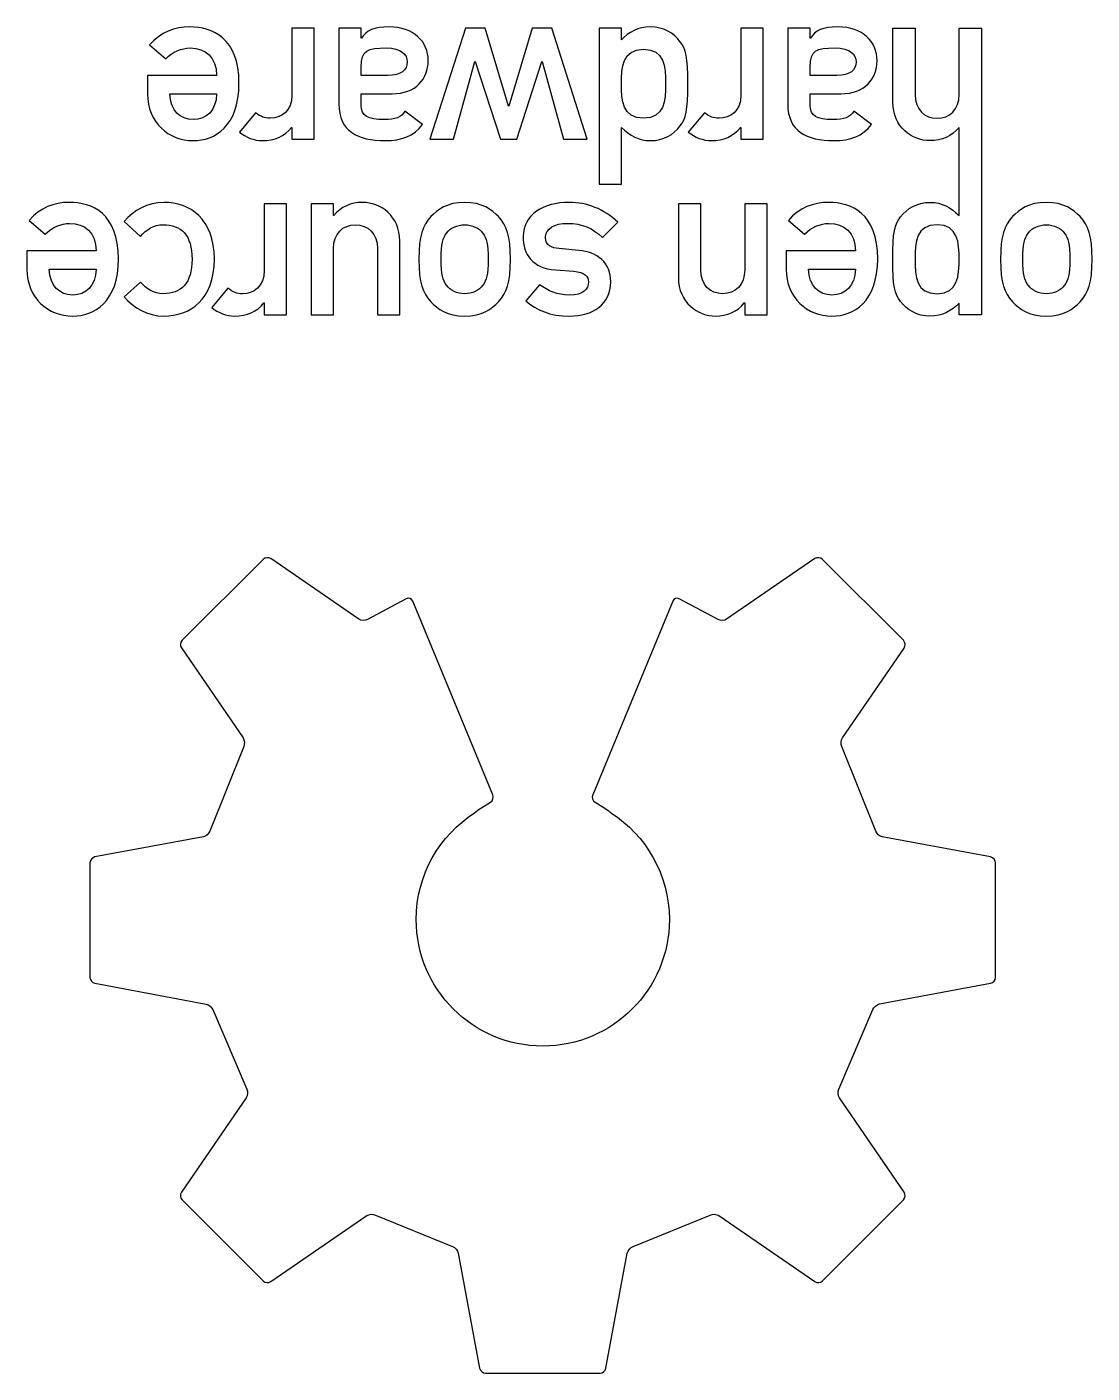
# Model space of a CAD drawing. Extents: x 10 to 227, y 10 to 289.
# Drawn here: x 46.43 to 61.57, y 147.14 to 166.28 of the extents above; entities that cross this region are included whole.
import ezdxf

# ---------------------------------------------------------------- set-up
doc = ezdxf.new("R2010")
doc.units = 0
doc.layers.add('Layer_1', color=7, linetype='CONTINUOUS')

msp = doc.modelspace()

# ---------------------------------------------------------------- linework, layer by layer
at = {"layer": 'Layer_1', "color": 3}
for p, q in [((50.513016, 166.263004), (50.195416, 166.263004)), ((50.195416, 166.263004), (50.195416, 165.312833)), ((50.512914, 164.683784), (50.513016, 166.263004)), ((51.179887, 166.263004), (50.862108, 166.263004)), ((50.862108, 166.263004), (50.862108, 165.185207)), ((51.179895, 166.263004), (51.179887, 166.263004)), ((51.179895, 166.1228), (51.179895, 166.263004)), ((52.662264, 166.263001), (52.157759, 164.683784)), ((52.942749, 166.263001), (52.662264, 166.263001)), ((53.272929, 165.157153), (52.942749, 166.263001)), ((53.609354, 166.263001), (53.279174, 165.157153)), ((53.889663, 166.263001), (53.609354, 166.263001)), ((54.394256, 164.683784), (53.889663, 166.263001)), ((54.881961, 166.263004), (54.564268, 166.263004)), ((54.564268, 166.263004), (54.564268, 164.045063)), ((54.881961, 166.097908), (54.881961, 166.263004)), ((56.897607, 166.263004), (56.579915, 166.263004)), ((56.579915, 166.263004), (56.579915, 165.312833)), ((56.8976, 164.683784), (56.897607, 166.263004)), ((57.564385, 166.263004), (57.246607, 166.263004)), ((57.246607, 166.263004), (57.246607, 165.185207)), ((57.564393, 166.1228), (57.564385, 166.263004)), ((58.740933, 165.213178), (58.740933, 166.263004)), ((58.740933, 166.263004), (59.058626, 166.263004)), ((59.058626, 166.263004), (59.058626, 165.322333)), ((59.684682, 165.322333), (59.684682, 166.263004)), ((59.684682, 166.263004), (60.002827, 166.263004)), ((60.002827, 166.263004), (60.002827, 162.189315)), ((48.171065, 166.026231), (48.401587, 165.829914)), ((51.186129, 166.1228), (51.179895, 166.1228)), ((57.570628, 166.1228), (57.564393, 166.1228)), ((52.494271, 164.683784), (52.796218, 165.789544)), ((52.796218, 165.789544), (52.802638, 165.789544)), ((52.802638, 165.789544), (53.160788, 164.683784)), ((53.391315, 164.683784), (53.749465, 165.789544)), ((53.749465, 165.789544), (53.755709, 165.789544)), ((53.755709, 165.789544), (54.05792, 164.683784)), ((48.140015, 165.59332), (48.140015, 165.331475)), ((49.124135, 165.59332), (48.140015, 165.59332)), ((51.179887, 165.593141), (51.179887, 165.708453)), ((51.559849, 165.593141), (51.179887, 165.593141)), ((57.564385, 165.593141), (57.564385, 165.708453)), ((57.944347, 165.593141), (57.564385, 165.593141)), ((48.457615, 165.331569), (49.124135, 165.331569)), ((51.179972, 165.16648), (51.179972, 165.331569)), ((51.179972, 165.331569), (51.619212, 165.331569)), ((57.564385, 165.16648), (57.564385, 165.331569)), ((57.564385, 165.331569), (58.003632, 165.331569)), ((49.678336, 165.060668), (49.447805, 164.786517)), ((52.052123, 164.895579), (51.802865, 165.08556)), ((53.279174, 165.157153), (53.272929, 165.157153)), ((56.062748, 165.060668), (55.832303, 164.786517)), ((58.436544, 164.895579), (58.187363, 165.08556)), ((50.18908, 164.851951), (50.195315, 164.851951)), ((50.195315, 164.851951), (50.195315, 164.683784)), ((54.881961, 164.045063), (54.881961, 164.851951)), ((56.573672, 164.851951), (56.579907, 164.851951)), ((56.579907, 164.851951), (56.579907, 164.683784)), ((59.683903, 163.600368), (59.684682, 164.851951)), ((50.195315, 164.683784), (50.512914, 164.683784)), ((52.157759, 164.683784), (52.494271, 164.683784)), ((53.160788, 164.683784), (53.391315, 164.683784)), ((54.05792, 164.683784), (54.394256, 164.683784)), ((56.579907, 164.683784), (56.8976, 164.683784)), ((54.564268, 164.045063), (54.881961, 164.045063)), ((50.119508, 163.768449), (49.80173, 163.768449)), ((49.80173, 163.768449), (49.80173, 162.81845)), ((50.119586, 162.189245), (50.119508, 163.768449)), ((50.785506, 163.768621), (50.467907, 163.768621)), ((50.467907, 163.768621), (50.467907, 162.189229)), ((50.785506, 163.600274), (50.785506, 163.768621)), ((56.008833, 163.768449), (55.69114, 163.768449)), ((55.69114, 163.768449), (55.69114, 162.718803)), ((56.008833, 162.82795), (56.008833, 163.768449)), ((56.952668, 163.768449), (56.634976, 163.768449)), ((56.634976, 163.768449), (56.634976, 162.82795)), ((56.952567, 162.189229), (56.952668, 163.768449)), ((46.457009, 163.531762), (46.68754, 163.335624)), ((47.808692, 163.513206), (48.042301, 163.304489)), ((50.791741, 163.600274), (50.785506, 163.600274)), ((54.610974, 163.285824), (54.83209, 163.503791)), ((57.254961, 163.531762), (57.485492, 163.335624)), ((46.425789, 163.098851), (46.425789, 162.837185)), ((47.41008, 163.098851), (46.425789, 163.098851)), ((50.785506, 162.189229), (50.785506, 163.1299)), ((51.411657, 163.1299), (51.411657, 162.189229)), ((51.729256, 162.189229), (51.729334, 163.239047)), ((54.27464, 163.105195), (53.994239, 163.130056)), ((57.223826, 163.098851), (57.223826, 162.837185)), ((58.208125, 163.098851), (57.223826, 163.098851)), ((46.743567, 162.837279), (47.41008, 162.837279)), ((53.941204, 162.827864), (54.20287, 162.809316)), ((57.541519, 162.837279), (58.208125, 162.837279)), ((48.042301, 162.653361), (47.808692, 162.444652)), ((49.284649, 162.566129), (49.054118, 162.291978)), ((53.71683, 162.616077), (53.520692, 162.385726)), ((49.795573, 162.357412), (49.801808, 162.357412)), ((49.801808, 162.357412), (49.801808, 162.189245)), ((56.628639, 162.357396), (56.634874, 162.357396)), ((56.634874, 162.357396), (56.634874, 162.189229)), ((59.683903, 162.189315), (59.683903, 162.354404)), ((49.801808, 162.189245), (50.119586, 162.189245)), ((50.467907, 162.189229), (50.785506, 162.189229)), ((51.411657, 162.189229), (51.729256, 162.189229)), ((56.634874, 162.189229), (56.952567, 162.189229)), ((60.002827, 162.189315), (59.683903, 162.189315)), ((49.784436, 158.712094), (48.633448, 157.561294)), ((51.14793, 157.861261), (49.893617, 158.722124)), ((57.631244, 158.722046), (56.377033, 157.861183)), ((58.891515, 157.561095), (57.740527, 158.711896)), ((51.821242, 158.152409), (51.268175, 157.857061)), ((53.052551, 155.363056), (51.912142, 158.118899)), ((55.612761, 158.118798), (54.472257, 155.363056)), ((56.256788, 157.856983), (55.703661, 158.152308)), ((48.623418, 157.451908), (49.499666, 156.175092)), ((58.02539, 156.174905), (58.901545, 157.451732)), ((49.508666, 156.052239), (49.027104, 154.849298)), ((58.497852, 154.849126), (58.01629, 156.052067)), ((52.880624, 155.175312), (53.019051, 155.260032)), ((54.505757, 155.260032), (54.644185, 155.175312)), ((48.935624, 154.768238), (47.393111, 154.48119)), ((60.131955, 154.481008), (58.589442, 154.768056)), ((47.322961, 154.39672), (47.322773, 152.769174)), ((60.202199, 152.768983), (60.202105, 154.396538)), ((47.392824, 152.684471), (48.974197, 152.3904)), ((58.55077, 152.390442), (60.132049, 152.684513)), ((49.067797, 152.30985), (49.552529, 151.17897)), ((57.972344, 151.179012), (58.45718, 152.309892)), ((49.544729, 151.056708), (48.623365, 149.713799)), ((58.901612, 149.713841), (57.980144, 151.056751)), ((48.633395, 149.604515), (49.784195, 148.453714)), ((57.740688, 148.453756), (58.891582, 149.604558)), ((49.893376, 148.443564), (51.259847, 149.381289)), ((51.382686, 149.390189), (52.47903, 148.941461)), ((55.045835, 148.941461), (56.142185, 149.390218)), ((56.265024, 149.381318), (57.631404, 148.443606)), ((52.55984, 148.848911), (52.864303, 147.21328)), ((54.660656, 147.21328), (54.965025, 148.848911)), ((52.948683, 147.14315), (54.576356, 147.14315))]:
    msp.add_line(p, q, dxfattribs=at)
for points in [[(48.741008, 166.281646), (48.529213, 166.281646), (48.326832, 166.206907), (48.171065, 166.026231)], [(49.441913, 165.477836), (49.441913, 166.125793), (49.065029, 166.281646), (48.741008, 166.281646)], [(51.575592, 166.281732), (51.360718, 166.281732), (51.251571, 166.231932), (51.186129, 166.1228)], [(52.133222, 165.798865), (52.133222, 166.073023), (51.927584, 166.281732), (51.575592, 166.281732)], [(55.290065, 166.281732), (55.128055, 166.281732), (54.981616, 166.206837), (54.881961, 166.097908)], [(55.713656, 166.076102), (55.62333, 166.194484), (55.483219, 166.281732), (55.290065, 166.281732)], [(57.960005, 166.281732), (57.745045, 166.281732), (57.635984, 166.231932), (57.570628, 166.1228)], [(58.517549, 165.798865), (58.517549, 166.073023), (58.311996, 166.281732), (57.960005, 166.281732)], [(48.401587, 165.829914), (48.495086, 165.926662), (48.625961, 165.982603), (48.747251, 165.982603)], [(48.747251, 165.982603), (48.965374, 165.982603), (49.124135, 165.851728), (49.124135, 165.59332)], [(51.179887, 165.708453), (51.179887, 165.954633), (51.270213, 165.982603), (51.534957, 165.982603)], [(51.534957, 165.982603), (51.74983, 165.982603), (51.834, 165.889105), (51.834, 165.783301)], [(54.881961, 165.471945), (54.881961, 165.702467), (54.897548, 165.963954), (55.193497, 165.963954)], [(55.193497, 165.963954), (55.49254, 165.963954), (55.508111, 165.717945), (55.508111, 165.471945)], [(55.825796, 165.471945), (55.825796, 165.861228), (55.800935, 165.963954), (55.713656, 166.076102)], [(57.564385, 165.708453), (57.564385, 165.954633), (57.654719, 165.982603), (57.919455, 165.982603)], [(57.919455, 165.982603), (58.134414, 165.982603), (58.218592, 165.889105), (58.218592, 165.783301)], [(51.834, 165.783301), (51.834, 165.667989), (51.746752, 165.593141), (51.559849, 165.593141)], [(51.619212, 165.331569), (51.958633, 165.331569), (52.133222, 165.546614), (52.133222, 165.798865)], [(58.218592, 165.783301), (58.218592, 165.667989), (58.131336, 165.593141), (57.944347, 165.593141)], [(58.003632, 165.331569), (58.343131, 165.331569), (58.517549, 165.546614), (58.517549, 165.798865)], [(48.790879, 164.664963), (49.096164, 164.664963), (49.441913, 164.864265), (49.441913, 165.477836)], [(55.193497, 164.982655), (54.897532, 164.982655), (54.881961, 165.244492), (54.881961, 165.471945)], [(55.508111, 165.471945), (55.508111, 165.228835), (55.492524, 164.982655), (55.193497, 164.982655)], [(55.713656, 164.870687), (55.800904, 164.982655), (55.825796, 165.085381), (55.825796, 165.471945)], [(48.140015, 165.331475), (48.140015, 164.923456), (48.442051, 164.664963), (48.790879, 164.664963)], [(48.790879, 164.96392), (48.603976, 164.96392), (48.46685, 165.091717), (48.457615, 165.331569)], [(49.124135, 165.331569), (49.1179, 165.091717), (48.977781, 164.96392), (48.790879, 164.96392)], [(50.195416, 165.312833), (50.195416, 165.082482), (50.042898, 164.982655), (49.887045, 164.982655)], [(50.862108, 165.185207), (50.862108, 164.795924), (51.130102, 164.665048), (51.519386, 164.665048)], [(51.503993, 164.96392), (51.276549, 164.96392), (51.179972, 165.017071), (51.179972, 165.16648)], [(56.579915, 165.312833), (56.579915, 165.082482), (56.427225, 164.982655), (56.271457, 164.982655)], [(57.246607, 165.185207), (57.246607, 164.795924), (57.514515, 164.665048), (57.903892, 164.665048)], [(57.88832, 164.96392), (57.660962, 164.96392), (57.564385, 165.017071), (57.564385, 165.16648)], [(59.267342, 164.665048), (59.021248, 164.665048), (58.740933, 164.85503), (58.740933, 165.213178)], [(59.058626, 165.322333), (59.058626, 165.107281), (59.19258, 164.982741), (59.370161, 164.982741)], [(59.370161, 164.982741), (59.550814, 164.982741), (59.684682, 165.107281), (59.684682, 165.322333)], [(49.887045, 164.982655), (49.805954, 164.982655), (49.753091, 165.004477), (49.678336, 165.060668)], [(51.802865, 165.08556), (51.74683, 164.995226), (51.669082, 164.96392), (51.503993, 164.96392)], [(56.271457, 164.982655), (56.190452, 164.982655), (56.137503, 165.004477), (56.062748, 165.060668)], [(58.187363, 165.08556), (58.131328, 164.995226), (58.053409, 164.96392), (57.88832, 164.96392)], [(49.447805, 164.786517), (49.544382, 164.711778), (49.650365, 164.665048), (49.777983, 164.665048)], [(49.777983, 164.665048), (49.94615, 164.665048), (50.089433, 164.727396), (50.18908, 164.851951)], [(51.519386, 164.665048), (51.756073, 164.665048), (51.930662, 164.72724), (52.052123, 164.895579)], [(54.881961, 164.851951), (55.000351, 164.739811), (55.128055, 164.665048), (55.290065, 164.665048)], [(55.290065, 164.665048), (55.483219, 164.665048), (55.62333, 164.752125), (55.713656, 164.870687)], [(55.832303, 164.786517), (55.92888, 164.711778), (56.034692, 164.665048), (56.162489, 164.665048)], [(56.162489, 164.665048), (56.330656, 164.665048), (56.474017, 164.727396), (56.573672, 164.851951)], [(57.903892, 164.665048), (58.140665, 164.665048), (58.315075, 164.72724), (58.436544, 164.895579)], [(59.684682, 164.851951), (59.578785, 164.727412), (59.43551, 164.665048), (59.267342, 164.665048)], [(47.026953, 163.787177), (46.815158, 163.787177), (46.612606, 163.712438), (46.457009, 163.531762)], [(47.727858, 162.983546), (47.727858, 163.631324), (47.350982, 163.787177), (47.026953, 163.787177)], [(48.375557, 163.787177), (48.135706, 163.787177), (47.945545, 163.671873), (47.808692, 163.513206)], [(49.09194, 162.980289), (49.09194, 163.556826), (48.739948, 163.787177), (48.375557, 163.787177)], [(51.19976, 163.787177), (51.03485, 163.787177), (50.891396, 163.724829), (50.791741, 163.600274)], [(51.729334, 163.239047), (51.729334, 163.597196), (51.44894, 163.787177), (51.19976, 163.787177)], [(52.65162, 163.787177), (52.40544, 163.787177), (52.259079, 163.681373), (52.171831, 163.584797)], [(53.131237, 163.584797), (53.043982, 163.681373), (52.897628, 163.787177), (52.65162, 163.787177)], [(54.137428, 163.787271), (53.769873, 163.787271), (53.483315, 163.609775), (53.483315, 163.301325)], [(54.83209, 163.503791), (54.629624, 163.693773), (54.392851, 163.787271), (54.137428, 163.787271)], [(57.824998, 163.787177), (57.61311, 163.787177), (57.410729, 163.712438), (57.254961, 163.531762)], [(58.52581, 162.983546), (58.52581, 163.631324), (58.148934, 163.787177), (57.824998, 163.787177)], [(58.852122, 163.581632), (58.942448, 163.700015), (59.082739, 163.787271), (59.275798, 163.787271)], [(59.275798, 163.787271), (59.437809, 163.787271), (59.56552, 163.712531), (59.683903, 163.600368)], [(60.923796, 163.787177), (60.677788, 163.787177), (60.531341, 163.681373), (60.444093, 163.584797)], [(61.403585, 163.584797), (61.316337, 163.681373), (61.16989, 163.787177), (60.923796, 163.787177)], [(46.68754, 163.335624), (46.781038, 163.432201), (46.911734, 163.488313), (47.033203, 163.488313)], [(47.033203, 163.488313), (47.251327, 163.488313), (47.41008, 163.357438), (47.41008, 163.098851)], [(48.042301, 163.304489), (48.120158, 163.401058), (48.232282, 163.469578), (48.362979, 163.469578)], [(48.362979, 163.469578), (48.621472, 163.469578), (48.774255, 163.323045), (48.774255, 162.980289)], [(50.785506, 163.1299), (50.785506, 163.344773), (50.91946, 163.469492), (51.097128, 163.469492)], [(51.097128, 163.469492), (51.277702, 163.469492), (51.411657, 163.344773), (51.411657, 163.1299)], [(52.171831, 163.584797), (52.05037, 163.450842), (52.000585, 163.319881), (52.000585, 162.97739)], [(52.39622, 163.354313), (52.442903, 163.419778), (52.542574, 163.469617), (52.651635, 163.469617)], [(52.651635, 163.469617), (52.760526, 163.469617), (52.860352, 163.419817), (52.906879, 163.354313)], [(53.302655, 162.97739), (53.302655, 163.319967), (53.252698, 163.450842), (53.131237, 163.584797)], [(53.801093, 163.285824), (53.801093, 163.419778), (53.932055, 163.488212), (54.112629, 163.488212)], [(54.112629, 163.488212), (54.324424, 163.488212), (54.473942, 163.419863), (54.610974, 163.285824)], [(57.485492, 163.335624), (57.578896, 163.432201), (57.709686, 163.488313), (57.831155, 163.488313)], [(57.831155, 163.488313), (58.049279, 163.488313), (58.208125, 163.357438), (58.208125, 163.098851)], [(58.740068, 162.980554), (58.740068, 163.366759), (58.764929, 163.469664), (58.852122, 163.581632)], [(59.372375, 163.469578), (59.073324, 163.469578), (59.057761, 163.22339), (59.057761, 162.980468)], [(59.683903, 162.980468), (59.683903, 163.207912), (59.668316, 163.469578), (59.372375, 163.469578)], [(60.444093, 163.584797), (60.322632, 163.450842), (60.272761, 163.319881), (60.272761, 162.97739)], [(60.668396, 163.354313), (60.715157, 163.419778), (60.814843, 163.469617), (60.923819, 163.469617)], [(60.923819, 163.469617), (61.032881, 163.469617), (61.132536, 163.419817), (61.179235, 163.354313)], [(61.574831, 162.97739), (61.574831, 163.319967), (61.525031, 163.450842), (61.403585, 163.584797)], [(52.318364, 162.980507), (52.318364, 163.207951), (52.336912, 163.270135), (52.39622, 163.354313)], [(52.906879, 163.354313), (52.966187, 163.270135), (52.984892, 163.207951), (52.984892, 162.977429)], [(53.483315, 163.301325), (53.483315, 163.04916), (53.614019, 162.849678), (53.941204, 162.827864)], [(53.994239, 163.130056), (53.885091, 163.13933), (53.801093, 163.173699), (53.801093, 163.285824)], [(60.59054, 162.980507), (60.59054, 163.207951), (60.609166, 163.270135), (60.668396, 163.354313)], [(61.179235, 163.354313), (61.238465, 163.270135), (61.257169, 163.207951), (61.257169, 162.977429)], [(54.729365, 162.656626), (54.729365, 162.927527), (54.536212, 163.083381), (54.27464, 163.105195)], [(47.076823, 162.170493), (47.382288, 162.170493), (47.727858, 162.369975), (47.727858, 162.983546)], [(48.774255, 162.980289), (48.774255, 162.634633), (48.621566, 162.488272), (48.362979, 162.488272)], [(48.375557, 162.170493), (48.739948, 162.170493), (49.09194, 162.401024), (49.09194, 162.980289)], [(52.000585, 162.97739), (52.000585, 162.637797), (52.050385, 162.507007), (52.171831, 162.373053)], [(52.39622, 162.603623), (52.336912, 162.687613), (52.318364, 162.749976), (52.318364, 162.980507)], [(52.984892, 162.977429), (52.984892, 162.749976), (52.966187, 162.687613), (52.906879, 162.603623)], [(53.131237, 162.373053), (53.252698, 162.507093), (53.302655, 162.637797), (53.302655, 162.97739)], [(57.874775, 162.170493), (58.180154, 162.170493), (58.52581, 162.369975), (58.52581, 162.983546)], [(58.852122, 162.376217), (58.76496, 162.488365), (58.740068, 162.591091), (58.740068, 162.980554)], [(59.057761, 162.980468), (59.057761, 162.73428), (59.073347, 162.488272), (59.372375, 162.488272)], [(59.372375, 162.488272), (59.668246, 162.488272), (59.683903, 162.749937), (59.683903, 162.980468)], [(60.272761, 162.97739), (60.272761, 162.637797), (60.32264, 162.507007), (60.444093, 162.373053)], [(60.668396, 162.603623), (60.609166, 162.687613), (60.59054, 162.749976), (60.59054, 162.980507)], [(61.257169, 162.977429), (61.257169, 162.749976), (61.238465, 162.687613), (61.179235, 162.603623)], [(61.403585, 162.373053), (61.525046, 162.507093), (61.574831, 162.637797), (61.574831, 162.97739)], [(46.425789, 162.837185), (46.425789, 162.428995), (46.728175, 162.170493), (47.076823, 162.170493)], [(47.076823, 162.46963), (46.889921, 162.46963), (46.752982, 162.597248), (46.743567, 162.837279)], [(47.41008, 162.837279), (47.403845, 162.597248), (47.263726, 162.46963), (47.076823, 162.46963)], [(49.80173, 162.81845), (49.80173, 162.587927), (49.649219, 162.488272), (49.493366, 162.488272)], [(54.20287, 162.809316), (54.361716, 162.796768), (54.411493, 162.728217), (54.411493, 162.659705)], [(55.69114, 162.718803), (55.69114, 162.360475), (55.971448, 162.170493), (56.217542, 162.170493)], [(56.320361, 162.488365), (56.142787, 162.488365), (56.008833, 162.612905), (56.008833, 162.82795)], [(56.634976, 162.82795), (56.634976, 162.612905), (56.501022, 162.488365), (56.320361, 162.488365)], [(57.223826, 162.837185), (57.223826, 162.428995), (57.525948, 162.170493), (57.874775, 162.170493)], [(57.874775, 162.46963), (57.687872, 162.46963), (57.55084, 162.597248), (57.541519, 162.837279)], [(58.208125, 162.837279), (58.20189, 162.597248), (58.061678, 162.46963), (57.874775, 162.46963)], [(48.362979, 162.488272), (48.232282, 162.488272), (48.120049, 162.556776), (48.042301, 162.653361)], [(49.493366, 162.488272), (49.412275, 162.488272), (49.359412, 162.510094), (49.284649, 162.566129)], [(52.651635, 162.488311), (52.542574, 162.488311), (52.442919, 162.538111), (52.39622, 162.603623)], [(52.906879, 162.603623), (52.860352, 162.538158), (52.760526, 162.488311), (52.651635, 162.488311)], [(54.1406, 162.469723), (53.969175, 162.469723), (53.841378, 162.529032), (53.71683, 162.616077)], [(54.411493, 162.659705), (54.411493, 162.550814), (54.342988, 162.469723), (54.1406, 162.469723)], [(54.140686, 162.170681), (54.473942, 162.170681), (54.729365, 162.335769), (54.729365, 162.656626)], [(60.923819, 162.488311), (60.814843, 162.488311), (60.715188, 162.538111), (60.668396, 162.603623)], [(61.179235, 162.603623), (61.132552, 162.538158), (61.032881, 162.488311), (60.923819, 162.488311)], [(47.808692, 162.444652), (47.945639, 162.285712), (48.135791, 162.170493), (48.375557, 162.170493)], [(49.384304, 162.170509), (49.552471, 162.170509), (49.695926, 162.232857), (49.795573, 162.357412)], [(52.171831, 162.373053), (52.259079, 162.276477), (52.40544, 162.170493), (52.65162, 162.170493)], [(52.65162, 162.170493), (52.897628, 162.170493), (53.043982, 162.276477), (53.131237, 162.373053)], [(53.520692, 162.385726), (53.67646, 162.25485), (53.863277, 162.170681), (54.140686, 162.170681)], [(56.217542, 162.170493), (56.385717, 162.170493), (56.529078, 162.232841), (56.628639, 162.357396)], [(59.275798, 162.170587), (59.082739, 162.170587), (58.942448, 162.257835), (58.852122, 162.376217)], [(59.683903, 162.354404), (59.584162, 162.245342), (59.437809, 162.170587), (59.275798, 162.170587)], [(60.444093, 162.373053), (60.531341, 162.276477), (60.677788, 162.170493), (60.923796, 162.170493)], [(60.923796, 162.170493), (61.16989, 162.170493), (61.316337, 162.276477), (61.403585, 162.373053)], [(49.054118, 162.291978), (49.150874, 162.217239), (49.256507, 162.170509), (49.384304, 162.170509)], [(49.893617, 158.722124), (49.861307, 158.744114), (49.812047, 158.739604), (49.784436, 158.712094)], [(57.740527, 158.711896), (57.712837, 158.739526), (57.663647, 158.744026), (57.631244, 158.722046)], [(51.912142, 158.118899), (51.897142, 158.155119), (51.856312, 158.170129), (51.821242, 158.152409)], [(55.703661, 158.152308), (55.668621, 158.170208), (55.627791, 158.154908), (55.612761, 158.118798)], [(51.268175, 157.857061), (51.234335, 157.837371), (51.180245, 157.838991), (51.14793, 157.861261)], [(56.377033, 157.861183), (56.344723, 157.839013), (56.290563, 157.837303), (56.256788, 157.856983)], [(48.633448, 157.561294), (48.605668, 157.533504), (48.601138, 157.484234), (48.623418, 157.451908)], [(58.901545, 157.451732), (58.923705, 157.484042), (58.919185, 157.533302), (58.891515, 157.561095)], [(49.499666, 156.175092), (49.521826, 156.142782), (49.525916, 156.087552), (49.508666, 156.052239)], [(58.01629, 156.052067), (57.99907, 156.087357), (58.00308, 156.142587), (58.02539, 156.174905)], [(53.019051, 155.260032), (53.052301, 155.280482), (53.067551, 155.326762), (53.052551, 155.363056)], [(54.472257, 155.363056), (54.457177, 155.326746), (54.472257, 155.280546), (54.505757, 155.260032)], [(51.962609, 153.592073), (51.962609, 154.229085), (52.293811, 154.788468), (52.793264, 155.108222)], [(52.793264, 155.108222), (52.820284, 155.132852), (52.855144, 155.159702), (52.880624, 155.175312)], [(54.644185, 155.175312), (54.669745, 155.159712), (54.704545, 155.132862), (54.731725, 155.108222)], [(54.731725, 155.108222), (55.231085, 154.788468), (55.56238, 154.229085), (55.56238, 153.592073)], [(49.027104, 154.849298), (49.015294, 154.811878), (48.974244, 154.775238), (48.935624, 154.768238)], [(58.589442, 154.768056), (58.550822, 154.774856), (58.509572, 154.811706), (58.497852, 154.849126)], [(47.393111, 154.48119), (47.354581, 154.47439), (47.322961, 154.43602), (47.322961, 154.39672)], [(60.202105, 154.396538), (60.202105, 154.435828), (60.170565, 154.474028), (60.131955, 154.481008)], [(53.762448, 151.792133), (52.768451, 151.792133), (51.962609, 152.597976), (51.962609, 153.592073)], [(55.56238, 153.592073), (55.56238, 152.597976), (54.756445, 151.792133), (53.762448, 151.792133)], [(47.322773, 152.769174), (47.32268, 152.729794), (47.354223, 152.691954), (47.392663, 152.684624)], [(60.132049, 152.684513), (60.170759, 152.692313), (60.202199, 152.729683), (60.202199, 152.768983)], [(48.974197, 152.3904), (49.012647, 152.3836), (49.054827, 152.34701), (49.067797, 152.30985)], [(58.45718, 152.309892), (58.47005, 152.347052), (58.51208, 152.383202), (58.55077, 152.390442)], [(49.552529, 151.17897), (49.570599, 151.14402), (49.567189, 151.08921), (49.544729, 151.056708)], [(57.980144, 151.056751), (57.957984, 151.089221), (57.954584, 151.144101), (57.972344, 151.179012)], [(48.623365, 149.713799), (48.601295, 149.681489), (48.605635, 149.632309), (48.633395, 149.604515)], [(58.891582, 149.604558), (58.919282, 149.632358), (58.923892, 149.681518), (58.901612, 149.713841)], [(51.259847, 149.381289), (51.292157, 149.403519), (51.347577, 149.407459), (51.382686, 149.390189)], [(56.142185, 149.390218), (56.177385, 149.407528), (56.232805, 149.403608), (56.265024, 149.381318)], [(52.47903, 148.941461), (52.51628, 148.929131), (52.55251, 148.887501), (52.55984, 148.848911)], [(54.965025, 148.848911), (54.972825, 148.887481), (55.008485, 148.929141), (55.045835, 148.941461)], [(49.784195, 148.453714), (49.811975, 148.425914), (49.861075, 148.421394), (49.893376, 148.443564)], [(57.631404, 148.443606), (57.663794, 148.421376), (57.712974, 148.425896), (57.740688, 148.453756)], [(52.864303, 147.21328), (52.871103, 147.17471), (52.909383, 147.14315), (52.948683, 147.14315)], [(54.576356, 147.14315), (54.615486, 147.14315), (54.653496, 147.1747), (54.660656, 147.21328)]]:
    msp.add_open_spline(points, degree=3, dxfattribs=at)

doc.saveas('drawing.dxf')
